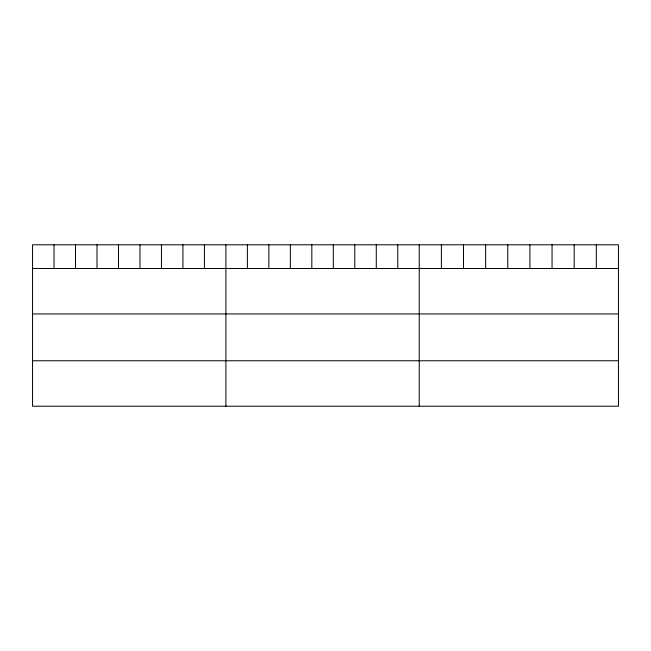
<?xml version="1.0" encoding="UTF-8"?>
<svg xmlns="http://www.w3.org/2000/svg" width="651" height="651" viewBox="0 0 651 651"><rect width="100%" height="100%" fill="white"/><g stroke="black" fill="none" stroke-linecap="round" stroke-linejoin="round"><path stroke-width="0.98" d="M618.45 268.489L618.45 406.208L32.55 406.208L32.55 244.792L618.45 244.792L618.45 268.489L32.55 268.489M32.55 313.937L618.45 313.937M32.55 360.76L618.45 360.76M596.316 244.792L596.316 268.489M574.182 244.792L574.182 268.489M552.048 244.792L552.048 268.489M529.914 244.792L529.914 268.489M507.78 244.792L507.78 268.489M485.646 244.792L485.646 268.489M463.512 244.792L463.512 268.489M441.378 244.792L441.378 268.489M419.244 244.792L419.244 406.208M397.761 244.792L397.761 268.489M376.278 244.792L376.278 268.489M354.795 244.792L354.795 268.489M333.312 244.792L333.312 268.489M311.829 244.792L311.829 268.489M290.346 244.792L290.346 268.489M268.863 244.792L268.863 268.489M247.38 244.792L247.38 268.489M225.897 244.792L225.897 406.208M204.414 244.792L204.414 268.489M182.931 244.792L182.931 268.489M161.448 244.792L161.448 268.489M139.965 244.792L139.965 268.489M118.482 244.792L118.482 268.489M96.999 244.792L96.999 268.489M75.516 244.792L75.516 268.489M54.033 244.792L54.033 268.489"/></g></svg>
